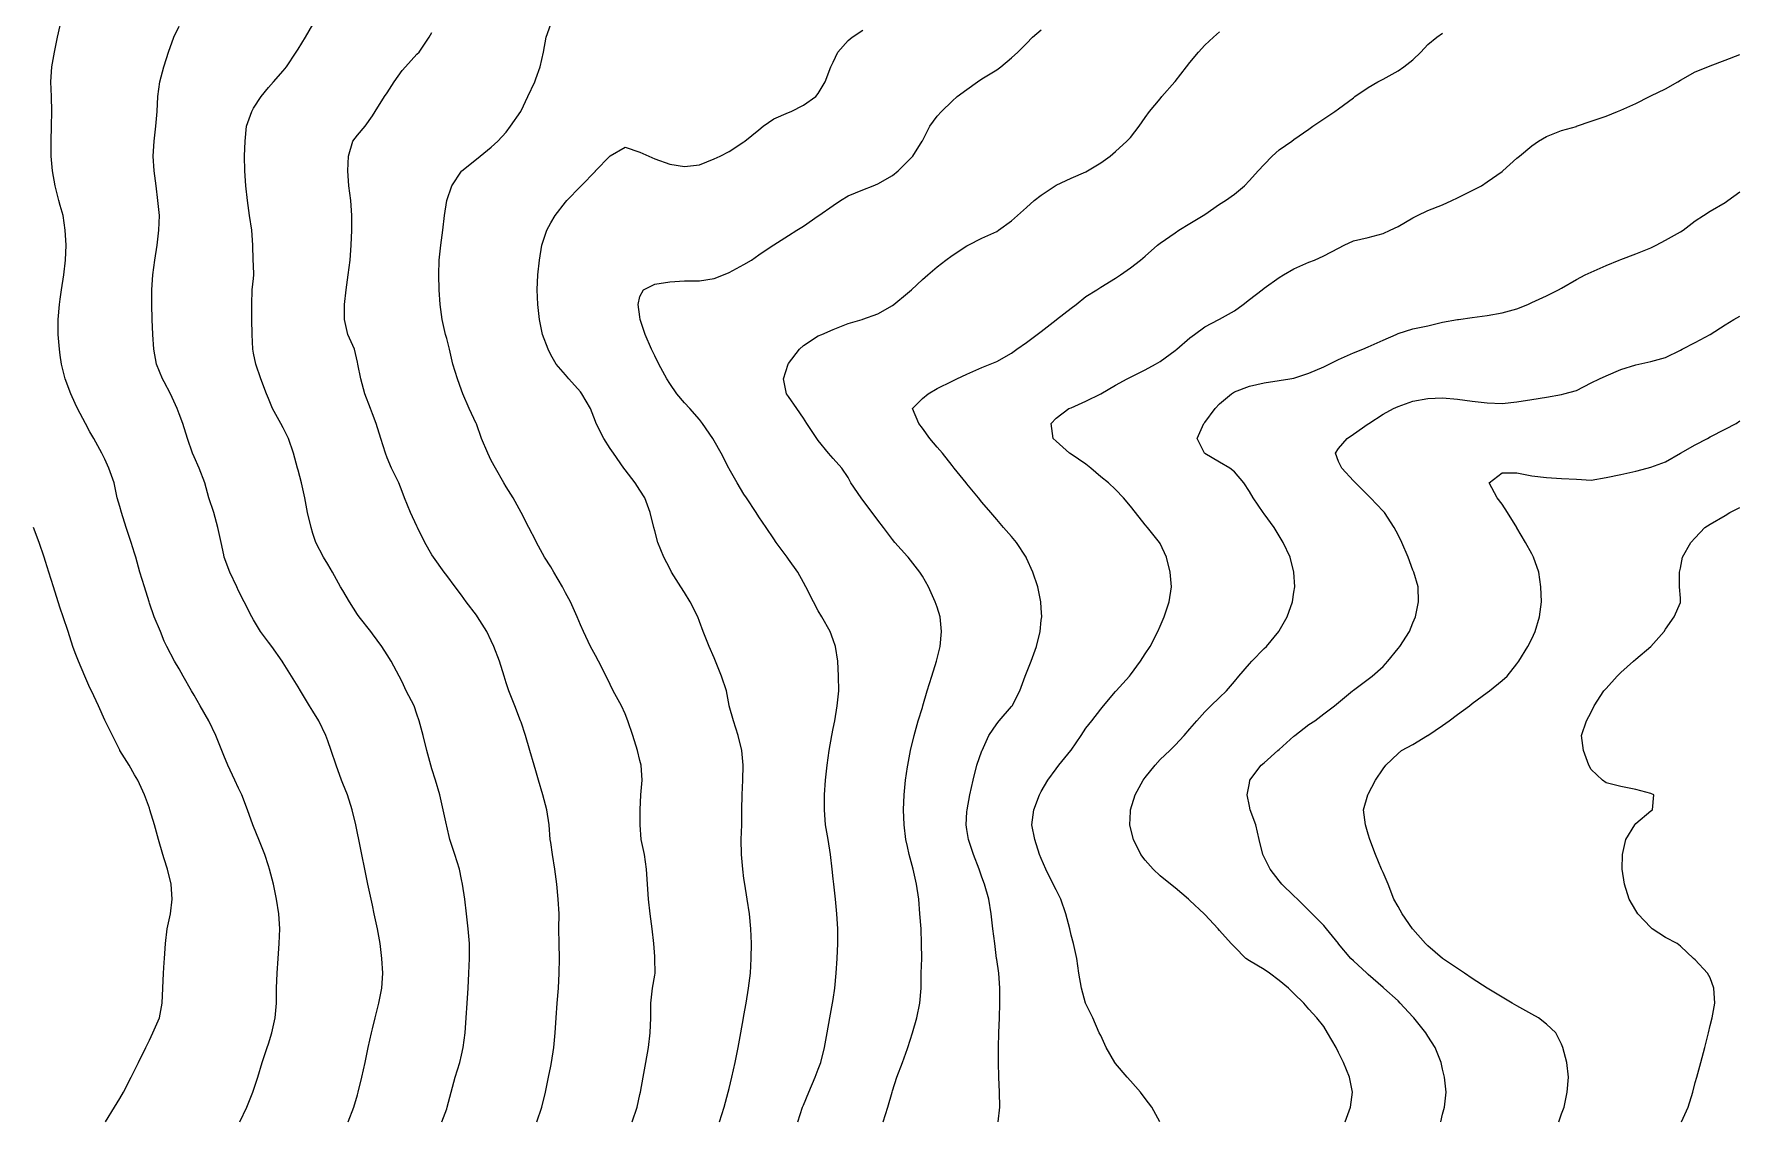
# Model space of a CAD drawing. Extents: x -729 to 771, y -779 to 721.
# Drawn here: x 393.4 to 770.9, y -778.8 to -538 of the extents above; entities that cross this region are included whole.
import ezdxf

# ---------------------------------------------------------------- set-up
doc = ezdxf.new("R2010")
doc.units = 0

msp = doc.modelspace()

# ---------------------------------------------------------------- linework, layer by layer
at = {"layer": 'CONTOURS'}
for points in [[(483.6221, -778.7962, 476.472), (484.6991, -775.8836, 476.472), (484.8123, -775.5067, 476.472), (485.6687, -772.2172, 476.472), (486.5866, -768.9278, 476.472), (487.602, -765.6383, 476.472), (487.9886, -764.0046, 476.472), (488.3515, -762.3488, 476.472), (488.7534, -759.0593, 476.472), (488.9963, -755.7699, 476.472), (489.2123, -752.4804, 476.472), (489.4436, -749.1909, 476.472), (489.6294, -745.9015, 476.472), (489.7584, -742.612, 476.472), (489.7221, -739.3225, 476.472), (489.4632, -736.033, 476.472), (489.0789, -732.7436, 476.472), (488.6892, -729.4541, 476.472), (488.199, -726.1646, 476.472), (487.9886, -725.1277, 476.472), (487.5041, -722.8751, 476.472), (486.4923, -719.5857, 476.472), (485.3699, -716.2962, 476.472), (484.6991, -713.3483, 476.472), (484.6251, -713.0067, 476.472), (483.9356, -709.7172, 476.472), (483.1516, -706.4278, 476.472), (482.2526, -703.1383, 476.472), (481.4097, -700.6439, 476.472), (481.1738, -699.8488, 476.472), (480.2771, -696.5593, 476.472), (479.4546, -693.2699, 476.472), (478.5968, -689.9804, 476.472), (478.1202, -688.5316, 476.472), (477.4882, -686.6909, 476.472), (475.7336, -683.4015, 476.472), (474.8307, -681.3854, 476.472), (474.1566, -680.112, 476.472), (472.4276, -676.8225, 476.472), (471.5412, -675.3884, 476.472), (470.3343, -673.533, 476.472), (468.2518, -670.7804, 476.472), (467.8886, -670.2436, 476.472), (465.3001, -666.9541, 476.472), (464.9623, -666.4591, 476.472), (463.1924, -663.6646, 476.472), (461.6728, -661.1657, 476.472), (461.1985, -660.3751, 476.472), (459.3946, -657.0857, 476.472), (458.3833, -655.3561, 476.472), (457.4446, -653.7962, 476.472), (455.7677, -650.5067, 476.472), (455.0939, -648.5751, 476.472), (454.6807, -647.2172, 476.472), (453.9213, -643.9278, 476.472), (453.2754, -640.6383, 476.472), (452.53, -637.3488, 476.472), (451.8044, -634.486, 476.472), (451.6905, -634.0593, 476.472), (450.8259, -630.7699, 476.472), (449.69, -627.4804, 476.472), (448.5149, -625.1693, 476.472), (447.9533, -624.1909, 476.472), (446.1778, -620.9015, 476.472), (445.2255, -618.6339, 476.472), (444.8244, -617.612, 476.472), (443.5878, -614.3225, 476.472), (442.465, -611.033, 476.472), (441.936, -608.5937, 476.472), (441.7655, -607.7436, 476.472), (441.6517, -604.4541, 476.472), (441.5793, -601.1646, 476.472), (441.5658, -597.8751, 476.472), (441.6751, -594.5857, 476.472), (441.936, -592.068, 476.472), (442.0101, -591.2962, 476.472), (441.936, -589.1661, 476.472), (441.8958, -588.0067, 476.472), (441.7983, -584.7172, 476.472), (441.5406, -581.4278, 476.472), (441.0767, -578.1383, 476.472), (440.5889, -574.8488, 476.472), (440.2632, -571.5593, 476.472), (439.9991, -568.2699, 476.472), (439.9291, -564.9804, 476.472), (440.0824, -561.6909, 476.472), (440.4189, -558.4015, 476.472), (441.5484, -555.112, 476.472), (441.936, -554.4005, 476.472), (443.6348, -551.8225, 476.472), (445.2255, -549.8228, 476.472), (446.3692, -548.533, 476.472), (448.5149, -546.1271, 476.472), (449.2116, -545.2436, 476.472), (451.4088, -541.9541, 476.472), (451.8044, -541.3077, 476.472), (453.4279, -538.6646, 476.472), (455.0939, -535.8867, 476.472)], [(525.7131, -778.7962, 456.472), (526.817, -775.5067, 456.472), (527.4623, -772.7297, 456.472), (527.5727, -772.2172, 456.472), (528.1519, -768.9278, 456.472), (528.7985, -765.6383, 456.472), (529.3537, -762.3488, 456.472), (529.7409, -759.0593, 456.472), (529.8552, -755.7699, 456.472), (529.8917, -752.4804, 456.472), (530.2732, -749.1909, 456.472), (530.7518, -746.2866, 456.472), (530.8059, -745.9015, 456.472), (530.7851, -742.612, 456.472), (530.7518, -742.17, 456.472), (530.5255, -739.3225, 456.472), (530.1558, -736.033, 456.472), (529.7403, -732.7436, 456.472), (529.37, -729.4541, 456.472), (529.1509, -726.1646, 456.472), (528.8894, -722.8751, 456.472), (528.434, -719.5857, 456.472), (527.7517, -716.2962, 456.472), (527.5044, -713.0067, 456.472), (527.4885, -709.7172, 456.472), (527.6929, -706.4278, 456.472), (527.9467, -703.1383, 456.472), (527.756, -699.8488, 456.472), (527.4623, -698.7579, 456.472), (526.8991, -696.5593, 456.472), (525.8768, -693.2699, 456.472), (524.7508, -689.9804, 456.472), (524.1728, -688.4597, 456.472), (523.3666, -686.6909, 456.472), (521.5459, -683.4015, 456.472), (520.8833, -681.9816, 456.472), (520.0015, -680.112, 456.472), (518.2975, -676.8225, 456.472), (517.5939, -675.582, 456.472), (516.536, -673.533, 456.472), (514.9787, -670.2436, 456.472), (514.3044, -668.7779, 456.472), (513.5874, -666.9541, 456.472), (512.0689, -663.6646, 456.472), (511.0149, -661.6772, 456.472), (510.2912, -660.3751, 456.472), (508.3967, -657.0857, 456.472), (507.7255, -655.9241, 456.472), (506.3081, -653.7962, 456.472), (504.5951, -650.5067, 456.472), (504.436, -650.2013, 456.472), (502.8745, -647.2172, 456.472), (501.1465, -643.9296, 456.472), (501.1456, -643.9278, 456.472), (499.3874, -640.6383, 456.472), (497.857, -638.2343, 456.472), (497.3641, -637.3488, 456.472), (495.5196, -634.0593, 456.472), (494.5676, -632.3513, 456.472), (493.7835, -630.7699, 456.472), (492.3821, -627.4804, 456.472), (491.2781, -624.2959, 456.472), (491.2392, -624.1909, 456.472), (489.7021, -620.9015, 456.472), (488.2887, -617.612, 456.472), (487.9886, -616.8148, 456.472), (487.0642, -614.3225, 456.472), (486.0692, -611.033, 456.472), (485.3304, -607.7436, 456.472), (484.6991, -605.3712, 456.472), (484.4484, -604.4541, 456.472), (483.7281, -601.1646, 456.472), (483.2517, -597.8751, 456.472), (483.0369, -594.5857, 456.472), (482.9707, -591.2962, 456.472), (483.0287, -588.0067, 456.472), (483.4271, -584.7172, 456.472), (483.8487, -581.4278, 456.472), (484.2398, -578.1383, 456.472), (484.6983, -574.8488, 456.472), (484.6991, -574.8456, 456.472), (485.8427, -571.5593, 456.472), (487.9886, -568.3459, 456.472), (488.0652, -568.2699, 456.472), (491.2781, -565.6407, 456.472), (492.1196, -564.9804, 456.472), (494.5676, -563.0288, 456.472), (495.9902, -561.6909, 456.472), (497.857, -559.6838, 456.472), (498.828, -558.4015, 456.472), (501.0741, -555.112, 456.472), (501.1465, -554.9973, 456.472), (502.6715, -551.8225, 456.472), (504.1846, -548.533, 456.472), (504.436, -547.8997, 456.472), (505.3531, -545.2436, 456.472), (506.081, -541.9541, 456.472), (506.705, -538.6646, 456.472), (507.7255, -535.7535, 456.472)], [(438.8872, -778.7962, 496.472), (440.4276, -775.5067, 496.472), (441.7794, -772.2172, 496.472), (441.936, -771.7469, 496.472), (442.8983, -768.9278, 496.472), (443.8677, -765.6383, 496.472), (444.9476, -762.3488, 496.472), (445.2255, -761.4825, 496.472), (446.0022, -759.0593, 496.472), (446.7501, -755.7699, 496.472), (447.0149, -752.4804, 496.472), (447.0429, -749.1909, 496.472), (447.1696, -745.9015, 496.472), (447.3736, -742.612, 496.472), (447.5945, -739.3225, 496.472), (447.7338, -736.033, 496.472), (447.5125, -732.7436, 496.472), (447.0378, -729.4541, 496.472), (446.3371, -726.1646, 496.472), (445.465, -722.8751, 496.472), (445.2255, -722.0889, 496.472), (444.4114, -719.5857, 496.472), (443.1, -716.2962, 496.472), (441.936, -713.4357, 496.472), (441.7741, -713.0067, 496.472), (440.6038, -709.7172, 496.472), (439.3494, -706.4278, 496.472), (438.6465, -704.9143, 496.472), (437.7768, -703.1383, 496.472), (436.223, -699.8488, 496.472), (435.357, -697.6778, 496.472), (434.9132, -696.5593, 496.472), (433.5902, -693.2699, 496.472), (432.0676, -690.0447, 496.472), (432.0395, -689.9804, 496.472), (430.1361, -686.6909, 496.472), (428.7781, -684.356, 496.472), (428.2246, -683.4015, 496.472), (426.3946, -680.112, 496.472), (425.4886, -678.5096, 496.472), (424.4794, -676.8225, 496.472), (422.7307, -673.533, 496.472), (422.1991, -672.3729, 496.472), (421.3373, -670.2436, 496.472), (419.9791, -666.9541, 496.472), (418.9097, -663.9506, 496.472), (418.8203, -663.6646, 496.472), (417.8329, -660.3751, 496.472), (416.7971, -657.0857, 496.472), (415.8848, -653.7962, 496.472), (415.6202, -652.8985, 496.472), (414.8702, -650.5067, 496.472), (413.7822, -647.2172, 496.472), (412.6951, -643.9278, 496.472), (412.3307, -642.5988, 496.472), (411.7751, -640.6383, 496.472), (411.1393, -637.3488, 496.472), (409.9475, -634.0593, 496.472), (409.0412, -632.0571, 496.472), (408.3942, -630.7699, 496.472), (406.5816, -627.4804, 496.472), (405.7518, -626.0125, 496.472), (404.7468, -624.1909, 496.472), (403.0164, -620.9015, 496.472), (402.4623, -619.738, 496.472), (401.4799, -617.612, 496.472), (400.24, -614.3225, 496.472), (399.4188, -611.033, 496.472), (399.1728, -609.0933, 496.472), (398.9979, -607.7436, 496.472), (398.6944, -604.4541, 496.472), (398.7169, -601.1646, 496.472), (399.0084, -597.8751, 496.472), (399.1728, -596.662, 496.472), (399.4435, -594.5857, 496.472), (399.933, -591.2962, 496.472), (400.3256, -588.0067, 496.472), (400.4521, -584.7172, 496.472), (400.2696, -581.4278, 496.472), (399.7868, -578.1383, 496.472), (399.1728, -575.942, 496.472), (398.8599, -574.8488, 496.472), (398.0474, -571.5593, 496.472), (397.4929, -568.2699, 496.472), (397.1834, -564.9804, 496.472), (397.1271, -561.6909, 496.472), (397.2618, -558.4015, 496.472), (397.3334, -555.112, 496.472), (397.2339, -551.8225, 496.472), (397.1021, -548.533, 496.472), (397.3086, -545.2436, 496.472), (397.8983, -541.9541, 496.472), (398.5887, -538.6646, 496.472), (399.1728, -536.0497, 496.472)], [(462.8666, -778.7962, 486.472), (464.1785, -775.5067, 486.472), (464.9623, -772.7867, 486.472), (465.1144, -772.2172, 486.472), (465.895, -768.9278, 486.472), (466.6369, -765.6383, 486.472), (467.3066, -762.3488, 486.472), (468.037, -759.0593, 486.472), (468.2518, -758.1867, 486.472), (468.868, -755.7699, 486.472), (469.6987, -752.4804, 486.472), (470.3482, -749.1909, 486.472), (470.5558, -745.9015, 486.472), (470.376, -742.612, 486.472), (469.9441, -739.3225, 486.472), (469.3982, -736.033, 486.472), (468.6633, -732.7436, 486.472), (468.2518, -730.8289, 486.472), (467.9533, -729.4541, 486.472), (467.2701, -726.1646, 486.472), (466.5709, -722.8751, 486.472), (465.8782, -719.5857, 486.472), (465.2513, -716.2962, 486.472), (464.9623, -714.8803, 486.472), (464.6189, -713.0067, 486.472), (463.7849, -709.7172, 486.472), (462.7152, -706.4278, 486.472), (461.6728, -703.8644, 486.472), (461.3861, -703.1383, 486.472), (460.218, -699.8488, 486.472), (459.1452, -696.5593, 486.472), (458.3833, -694.4041, 486.472), (457.9417, -693.2699, 486.472), (456.3638, -689.9804, 486.472), (455.0939, -687.8924, 486.472), (454.3481, -686.6909, 486.472), (452.3593, -683.4015, 486.472), (451.8044, -682.489, 486.472), (450.3569, -680.112, 486.472), (448.5149, -677.1895, 486.472), (448.2678, -676.8225, 486.472), (445.9701, -673.533, 486.472), (445.2255, -672.5615, 486.472), (443.4546, -670.2436, 486.472), (441.936, -667.6549, 486.472), (441.5616, -666.9541, 486.472), (439.896, -663.6646, 486.472), (438.6465, -661.2097, 486.472), (438.2505, -660.3751, 486.472), (436.6961, -657.0857, 486.472), (435.473, -653.7962, 486.472), (435.357, -653.2479, 486.472), (434.818, -650.5067, 486.472), (434.0796, -647.2172, 486.472), (433.1414, -643.9278, 486.472), (432.07, -640.6383, 486.472), (432.0676, -640.6294, 486.472), (431.135, -637.3488, 486.472), (429.933, -634.0593, 486.472), (428.7781, -631.5758, 486.472), (428.4574, -630.7699, 486.472), (427.3619, -627.4804, 486.472), (426.2652, -624.1909, 486.472), (425.4886, -622.0784, 486.472), (425.0664, -620.9015, 486.472), (423.5739, -617.612, 486.472), (422.1991, -614.9915, 486.472), (421.8144, -614.3225, 486.472), (420.4619, -611.033, 486.472), (419.852, -607.7436, 486.472), (419.6416, -604.4541, 486.472), (419.4797, -601.1646, 486.472), (419.4089, -597.8751, 486.472), (419.4706, -594.5857, 486.472), (419.6738, -591.2962, 486.472), (420.1311, -588.0067, 486.472), (420.6277, -584.7172, 486.472), (421.0051, -581.4278, 486.472), (421.126, -578.1383, 486.472), (420.793, -574.8488, 486.472), (420.3903, -571.5593, 486.472), (419.9803, -568.2699, 486.472), (419.7638, -564.9804, 486.472), (419.929, -561.6909, 486.472), (420.3145, -558.4015, 486.472), (420.5852, -555.112, 486.472), (420.803, -551.8225, 486.472), (421.2152, -548.533, 486.472), (422.1321, -545.2436, 486.472), (422.1991, -545.04, 486.472), (423.157, -541.9541, 486.472), (424.2719, -538.6646, 486.472), (425.4886, -536.2158, 486.472)], [(504.6585, -778.7962, 466.472), (505.7449, -775.5067, 466.472), (506.5717, -772.2172, 466.472), (507.1898, -768.9278, 466.472), (507.7255, -766.4458, 466.472), (507.8974, -765.6383, 466.472), (508.4137, -762.3488, 466.472), (508.7323, -759.0593, 466.472), (508.9371, -755.7699, 466.472), (509.1391, -752.4804, 466.472), (509.4286, -749.1909, 466.472), (509.6105, -745.9015, 466.472), (509.6354, -742.612, 466.472), (509.57, -739.3225, 466.472), (509.4976, -736.033, 466.472), (509.5783, -732.7436, 466.472), (509.3924, -729.4541, 466.472), (509.0501, -726.1646, 466.472), (508.5954, -722.8751, 466.472), (508.1149, -719.5857, 466.472), (507.7255, -716.9376, 466.472), (507.6295, -716.2962, 466.472), (507.4004, -713.0067, 466.472), (506.8272, -709.7172, 466.472), (505.9792, -706.4278, 466.472), (505.048, -703.1383, 466.472), (504.436, -701.1021, 466.472), (504.0646, -699.8488, 466.472), (503.088, -696.5593, 466.472), (502.1397, -693.2699, 466.472), (501.1465, -690.2832, 466.472), (501.0471, -689.9804, 466.472), (499.7575, -686.6909, 466.472), (498.4217, -683.4015, 466.472), (497.857, -681.6011, 466.472), (497.4071, -680.112, 466.472), (496.3753, -676.8225, 466.472), (495.111, -673.533, 466.472), (494.5676, -672.3242, 466.472), (493.59, -670.2436, 466.472), (491.5383, -666.9541, 466.472), (491.2781, -666.5921, 466.472), (489.0253, -663.6646, 466.472), (487.9886, -662.2083, 466.472), (486.5572, -660.3751, 466.472), (484.6991, -657.8646, 466.472), (484.1354, -657.0857, 466.472), (481.7733, -653.7962, 466.472), (481.4097, -653.2461, 466.472), (479.8562, -650.5067, 466.472), (478.2321, -647.2172, 466.472), (478.1202, -646.9534, 466.472), (476.6831, -643.9278, 466.472), (475.3787, -640.6383, 466.472), (474.8307, -639.2434, 466.472), (474.1105, -637.3488, 466.472), (472.4873, -634.0593, 466.472), (471.5412, -631.7672, 466.472), (471.1683, -630.7699, 466.472), (470.1287, -627.4804, 466.472), (469.1077, -624.1909, 466.472), (468.2518, -622.0302, 466.472), (467.8407, -620.9015, 466.472), (466.6142, -617.612, 466.472), (465.7284, -614.3225, 466.472), (465.0472, -611.033, 466.472), (464.9623, -610.6339, 466.472), (464.2701, -607.7436, 466.472), (462.8073, -604.4541, 466.472), (462.0832, -601.1646, 466.472), (462.0739, -597.8751, 466.472), (462.4606, -594.5857, 466.472), (462.9133, -591.2962, 466.472), (463.324, -588.0067, 466.472), (463.5558, -584.7172, 466.472), (463.683, -581.4278, 466.472), (463.6892, -578.1383, 466.472), (463.48, -574.8488, 466.472), (463.013, -571.5593, 466.472), (462.7945, -568.2699, 466.472), (462.9531, -564.9804, 466.472), (463.9498, -561.6909, 466.472), (464.9623, -560.3978, 466.472), (466.6745, -558.4015, 466.472), (468.2518, -556.0902, 466.472), (468.8831, -555.112, 466.472), (470.961, -551.8225, 466.472), (471.5412, -550.9985, 466.472), (473.0905, -548.533, 466.472), (474.8307, -546.0275, 466.472), (475.5743, -545.2436, 466.472), (478.1202, -542.4123, 466.472), (478.577, -541.9541, 466.472), (480.8038, -538.6646, 466.472), (481.4097, -537.6075, 466.472)], [(545.0876, -778.7962, 446.472), (546.0961, -775.5067, 446.472), (547.0002, -772.2172, 446.472), (547.1991, -771.3764, 446.472), (547.7729, -768.9278, 446.472), (548.5318, -765.6383, 446.472), (549.1866, -762.3488, 446.472), (549.8169, -759.0593, 446.472), (550.3963, -755.7699, 446.472), (550.4886, -755.2509, 446.472), (550.9326, -752.4804, 446.472), (551.5042, -749.1909, 446.472), (551.932, -745.9015, 446.472), (552.1054, -742.612, 446.472), (552.1291, -739.3225, 446.472), (552.0054, -736.033, 446.472), (551.684, -732.7436, 446.472), (551.1696, -729.4541, 446.472), (550.6533, -726.1646, 446.472), (550.4886, -724.8914, 446.472), (550.2084, -722.8751, 446.472), (549.9397, -719.5857, 446.472), (549.8606, -716.2962, 446.472), (550.0019, -713.0067, 446.472), (549.9958, -709.7172, 446.472), (550.0662, -706.4278, 446.472), (550.2436, -703.1383, 446.472), (550.3401, -699.8488, 446.472), (550.0376, -696.5593, 446.472), (549.2262, -693.2699, 446.472), (548.1752, -689.9804, 446.472), (547.2143, -686.6909, 446.472), (547.1991, -686.6155, 446.472), (546.5858, -683.4015, 446.472), (545.5025, -680.112, 446.472), (544.2115, -676.8225, 446.472), (543.9097, -676.1001, 446.472), (542.8008, -673.533, 446.472), (541.4296, -670.2436, 446.472), (540.6202, -668.0297, 446.472), (540.2455, -666.9541, 446.472), (538.6019, -663.6646, 446.472), (537.3307, -661.6049, 446.472), (536.5277, -660.3751, 446.472), (534.4745, -657.0857, 446.472), (534.0412, -656.294, 446.472), (532.756, -653.7962, 446.472), (531.4544, -650.5067, 446.472), (530.7518, -647.9363, 446.472), (530.5584, -647.2172, 446.472), (529.7279, -643.9278, 446.472), (528.5242, -640.6383, 446.472), (527.4623, -638.9828, 446.472), (526.4242, -637.3488, 446.472), (524.1728, -634.4259, 446.472), (523.911, -634.0593, 446.472), (521.6103, -630.7699, 446.472), (520.8833, -629.7406, 446.472), (519.4693, -627.4804, 446.472), (517.7546, -624.1909, 446.472), (517.5939, -623.774, 446.472), (516.502, -620.9015, 446.472), (514.5892, -617.612, 446.472), (514.3044, -617.2016, 446.472), (511.7318, -614.3225, 446.472), (511.0149, -613.404, 446.472), (508.9172, -611.033, 446.472), (507.7255, -608.9817, 446.472), (507.1272, -607.7436, 446.472), (505.924, -604.4541, 446.472), (505.2182, -601.1646, 446.472), (504.8306, -597.8751, 446.472), (504.7299, -594.5857, 446.472), (504.8613, -591.2962, 446.472), (505.2026, -588.0067, 446.472), (505.7311, -584.7172, 446.472), (506.8245, -581.4278, 446.472), (507.7255, -579.7674, 446.472), (508.7002, -578.1383, 446.472), (511.0149, -575.1743, 446.472), (511.2743, -574.8488, 446.472), (514.3044, -571.7458, 446.472), (514.4785, -571.5593, 446.472), (517.5939, -568.3295, 446.472), (517.66, -568.2699, 446.472), (520.8209, -564.9804, 446.472), (520.8833, -564.907, 446.472), (524.1728, -563.0286, 446.472), (527.4623, -564.1543, 446.472), (529.4518, -564.9804, 446.472), (530.7518, -565.5752, 446.472), (534.0412, -566.8128, 446.472), (537.3307, -567.3215, 446.472), (540.6202, -566.9009, 446.472), (543.9097, -565.5705, 446.472), (545.1984, -564.9804, 446.472), (547.1991, -564.0136, 446.472), (550.4886, -561.8426, 446.472), (550.6757, -561.6909, 446.472), (553.7781, -559.147, 446.472), (554.7068, -558.4015, 446.472), (557.0676, -556.7332, 446.472), (560.357, -555.3266, 446.472), (560.9034, -555.112, 446.472), (563.6465, -553.7226, 446.472), (566.3532, -551.8225, 446.472), (566.936, -551.1676, 446.472), (568.4181, -548.533, 446.472), (569.7346, -545.2436, 446.472), (570.2255, -544.2373, 446.472), (571.2254, -541.9541, 446.472), (573.5149, -539.4092, 446.472), (574.4451, -538.6646, 446.472), (576.8044, -537.1462, 446.472)], [(562.3726, -778.7962, 436.472), (563.4616, -775.5067, 436.472), (563.6465, -775.0783, 436.472), (564.8557, -772.2172, 436.472), (566.2659, -768.9278, 436.472), (566.936, -767.1371, 436.472), (567.464, -765.6383, 436.472), (568.3248, -762.3488, 436.472), (568.9178, -759.0593, 436.472), (569.4936, -755.7699, 436.472), (570.1017, -752.4804, 436.472), (570.2255, -751.7339, 436.472), (570.6092, -749.1909, 436.472), (570.9134, -745.9015, 436.472), (571.0857, -742.612, 436.472), (571.2222, -739.3225, 436.472), (571.2398, -736.033, 436.472), (571.0489, -732.7436, 436.472), (570.7263, -729.4541, 436.472), (570.341, -726.1646, 436.472), (570.2255, -725.0072, 436.472), (570.0145, -722.8751, 436.472), (569.6555, -719.5857, 436.472), (569.1165, -716.2962, 436.472), (568.5375, -713.0067, 436.472), (568.285, -709.7172, 436.472), (568.3031, -706.4278, 436.472), (568.5313, -703.1383, 436.472), (568.9074, -699.8488, 436.472), (569.3366, -696.5593, 436.472), (569.9228, -693.2699, 436.472), (570.2255, -691.7033, 436.472), (570.5697, -689.9804, 436.472), (571.1148, -686.6909, 436.472), (571.4542, -683.4015, 436.472), (571.4071, -680.112, 436.472), (571.2413, -676.8225, 436.472), (570.7162, -673.533, 436.472), (570.2255, -672.0666, 436.472), (569.5363, -670.2436, 436.472), (567.7431, -666.9541, 436.472), (566.936, -665.696, 436.472), (565.8631, -663.6646, 436.472), (564.2078, -660.3751, 436.472), (563.6465, -659.3745, 436.472), (562.3668, -657.0857, 436.472), (560.357, -654.1938, 436.472), (560.0262, -653.7962, 436.472), (557.6222, -650.5067, 436.472), (557.0676, -649.7093, 436.472), (555.3803, -647.2172, 436.472), (553.7781, -644.8571, 436.472), (553.1852, -643.9278, 436.472), (551.0273, -640.6383, 436.472), (550.4886, -639.8029, 436.472), (548.9932, -637.3488, 436.472), (547.1991, -634.2146, 436.472), (547.1149, -634.0593, 436.472), (545.4469, -630.7699, 436.472), (543.9097, -628.0061, 436.472), (543.5987, -627.4804, 436.472), (541.3178, -624.1909, 436.472), (540.6202, -623.2896, 436.472), (538.5188, -620.9015, 436.472), (537.3307, -619.5926, 436.472), (535.5968, -617.612, 436.472), (534.0412, -615.3633, 436.472), (533.3946, -614.3225, 436.472), (531.6425, -611.033, 436.472), (530.7518, -609.2299, 436.472), (530.0327, -607.7436, 436.472), (528.6276, -604.4541, 436.472), (527.5457, -601.1646, 436.472), (527.4623, -600.5691, 436.472), (527.0785, -597.8751, 436.472), (527.4623, -596.0871, 436.472), (528.2136, -594.5857, 436.472), (530.7518, -593.3427, 436.472), (534.0412, -592.805, 436.472), (537.3307, -592.639, 436.472), (540.6202, -592.6393, 436.472), (543.9097, -592.0809, 436.472), (545.9326, -591.2962, 436.472), (547.1991, -590.7401, 436.472), (550.4886, -588.9732, 436.472), (552.1425, -588.0067, 436.472), (553.7781, -586.8855, 436.472), (556.9416, -584.7172, 436.472), (557.0676, -584.6309, 436.472), (560.357, -582.5825, 436.472), (562.1852, -581.4278, 436.472), (563.6465, -580.5069, 436.472), (566.936, -578.2024, 436.472), (567.0231, -578.1383, 436.472), (570.2255, -575.9064, 436.472), (571.814, -574.8488, 436.472), (573.5149, -573.8043, 436.472), (576.8044, -572.4468, 436.472), (579.0898, -571.5593, 436.472), (580.0939, -571.1635, 436.472), (583.3833, -569.2866, 436.472), (584.6172, -568.2699, 436.472), (586.6728, -566.2238, 436.472), (587.8686, -564.9804, 436.472), (589.9369, -561.6909, 436.472), (589.9623, -561.6342, 436.472), (591.6047, -558.4015, 436.472), (593.2518, -556.1552, 436.472), (594.1803, -555.112, 436.472), (596.5412, -552.8593, 436.472), (597.666, -551.8225, 436.472), (599.8307, -550.285, 436.472), (602.1951, -548.533, 436.472), (603.1202, -547.8818, 436.472), (606.4097, -545.8666, 436.472), (607.2935, -545.2436, 436.472), (609.6991, -543.2364, 436.472), (611.0723, -541.9541, 436.472), (612.9886, -540.036, 436.472), (614.3486, -538.6646, 436.472), (616.2781, -537.0469, 436.472)], [(581.2647, -778.7962, 426.472), (582.3417, -775.5067, 426.472), (583.2885, -772.2172, 426.472), (583.3833, -771.9034, 426.472), (584.3118, -768.9278, 426.472), (585.5466, -765.6383, 426.472), (586.6728, -762.5457, 426.472), (586.7424, -762.3488, 426.472), (587.8123, -759.0593, 426.472), (588.7526, -755.7699, 426.472), (589.4036, -752.4804, 426.472), (589.6907, -749.1909, 426.472), (589.7222, -745.9015, 426.472), (589.8128, -742.612, 426.472), (589.8052, -739.3225, 426.472), (589.6736, -736.033, 426.472), (589.4329, -732.7436, 426.472), (589.1529, -729.4541, 426.472), (588.6359, -726.1646, 426.472), (587.8924, -722.8751, 426.472), (587.0573, -719.5857, 426.472), (586.6728, -717.8311, 426.472), (586.3206, -716.2962, 426.472), (585.9355, -713.0067, 426.472), (585.7808, -709.7172, 426.472), (585.9113, -706.4278, 426.472), (586.2617, -703.1383, 426.472), (586.6728, -700.1797, 426.472), (586.7179, -699.8488, 426.472), (587.3305, -696.5593, 426.472), (588.1413, -693.2699, 426.472), (589.067, -689.9804, 426.472), (589.9623, -687.097, 426.472), (590.088, -686.6909, 426.472), (591.0043, -683.4015, 426.472), (592.0376, -680.112, 426.472), (593.1033, -676.8225, 426.472), (593.2518, -676.2319, 426.472), (593.9154, -673.533, 426.472), (594.2016, -670.2436, 426.472), (593.912, -666.9541, 426.472), (593.2518, -664.8657, 426.472), (592.802, -663.6646, 426.472), (591.343, -660.3751, 426.472), (589.9623, -658.0001, 426.472), (589.39, -657.0857, 426.472), (586.7864, -653.7962, 426.472), (586.6728, -653.6685, 426.472), (583.8757, -650.5067, 426.472), (583.3833, -649.863, 426.472), (581.3874, -647.2172, 426.472), (580.0939, -645.5766, 426.472), (578.8515, -643.9278, 426.472), (576.8044, -641.1628, 426.472), (576.4027, -640.6383, 426.472), (574.1616, -637.3488, 426.472), (573.5149, -636.1604, 426.472), (572.1537, -634.0593, 426.472), (570.2255, -631.9433, 426.472), (569.1978, -630.7699, 426.472), (566.936, -627.9737, 426.472), (566.5902, -627.4804, 426.472), (564.4277, -624.1909, 426.472), (563.6465, -623.0322, 426.472), (562.1742, -620.9015, 426.472), (560.357, -618.2444, 426.472), (559.8816, -617.612, 426.472), (559.2007, -614.3225, 426.472), (560.2531, -611.033, 426.472), (560.357, -610.8874, 426.472), (562.7861, -607.7436, 426.472), (563.6465, -606.946, 426.472), (566.936, -604.8161, 426.472), (567.7313, -604.4541, 426.472), (570.2255, -603.3542, 426.472), (573.5149, -602.0897, 426.472), (576.6488, -601.1646, 426.472), (576.8044, -601.1136, 426.472), (580.0939, -599.9437, 426.472), (583.3833, -598.0428, 426.472), (583.6119, -597.8751, 426.472), (586.6728, -595.3301, 426.472), (587.5412, -594.5857, 426.472), (589.9623, -592.3297, 426.472), (591.195, -591.2962, 426.472), (593.2518, -589.5172, 426.472), (595.1883, -588.0067, 426.472), (596.5412, -587.0363, 426.472), (599.8307, -584.8886, 426.472), (600.1217, -584.7172, 426.472), (603.1202, -583.1394, 426.472), (606.4097, -581.6541, 426.472), (606.7831, -581.4278, 426.472), (609.6991, -579.2937, 426.472), (611.0402, -578.1383, 426.472), (612.9886, -576.3972, 426.472), (614.7392, -574.8488, 426.472), (616.2781, -573.67, 426.472), (619.3599, -571.5593, 426.472), (619.5676, -571.4164, 426.472), (622.857, -569.8654, 426.472), (626.1465, -568.4875, 426.472), (626.5379, -568.2699, 426.472), (629.436, -566.4516, 426.472), (631.5089, -564.9804, 426.472), (632.7255, -563.9478, 426.472), (635.2048, -561.6909, 426.472), (636.0149, -560.865, 426.472), (637.9212, -558.4015, 426.472), (639.3044, -556.4755, 426.472), (640.2461, -555.112, 426.472), (642.5939, -552.2981, 426.472), (642.9876, -551.8225, 426.472), (645.8121, -548.533, 426.472), (645.8833, -548.4466, 426.472), (648.4063, -545.2436, 426.472), (649.1728, -544.3067, 426.472), (651.0548, -541.9541, 426.472), (652.4623, -540.4051, 426.472), (654.3689, -538.6646, 426.472), (655.7518, -537.5154, 426.472)], [(606.7732, -778.7962, 416.472), (607.1055, -775.5067, 416.472), (607.0235, -772.2172, 416.472), (606.8679, -768.9278, 416.472), (606.7892, -765.6383, 416.472), (606.8249, -762.3488, 416.472), (606.9118, -759.0593, 416.472), (607.0033, -755.7699, 416.472), (607.1048, -752.4804, 416.472), (607.1399, -749.1909, 416.472), (606.904, -745.9015, 416.472), (606.4097, -742.8775, 416.472), (606.3696, -742.612, 416.472), (605.9664, -739.3225, 416.472), (605.5858, -736.033, 416.472), (605.1569, -732.7436, 416.472), (604.6602, -729.4541, 416.472), (603.6833, -726.1646, 416.472), (603.1202, -724.5869, 416.472), (602.5118, -722.8751, 416.472), (601.312, -719.5857, 416.472), (600.1983, -716.2962, 416.472), (599.8307, -714.0528, 416.472), (599.6351, -713.0067, 416.472), (599.8307, -710.1465, 416.472), (599.8582, -709.7172, 416.472), (600.4451, -706.4278, 416.472), (601.1828, -703.1383, 416.472), (601.9828, -699.8488, 416.472), (603.1202, -696.6798, 416.472), (603.1683, -696.5593, 416.472), (604.7076, -693.2699, 416.472), (606.4097, -690.6864, 416.472), (606.9844, -689.9804, 416.472), (609.6991, -686.8393, 416.472), (609.807, -686.6909, 416.472), (611.5445, -683.4015, 416.472), (612.7405, -680.112, 416.472), (612.9886, -679.3671, 416.472), (614.0443, -676.8225, 416.472), (615.2204, -673.533, 416.472), (616.0082, -670.2436, 416.472), (616.2781, -667.7139, 416.472), (616.3713, -666.9541, 416.472), (616.2781, -665.0421, 416.472), (616.2128, -663.6646, 416.472), (615.5372, -660.3751, 416.472), (614.4335, -657.0857, 416.472), (612.9886, -653.9865, 416.472), (612.9063, -653.7962, 416.472), (610.7872, -650.5067, 416.472), (609.6991, -649.2203, 416.472), (607.9334, -647.2172, 416.472), (606.4097, -645.4407, 416.472), (605.1118, -643.9278, 416.472), (603.1202, -641.5827, 416.472), (602.3888, -640.6383, 416.472), (599.8307, -637.5763, 416.472), (599.6522, -637.3488, 416.472), (597.034, -634.0593, 416.472), (596.5412, -633.4679, 416.472), (594.3839, -630.7699, 416.472), (593.2518, -629.397, 416.472), (591.65, -627.4804, 416.472), (589.9623, -625.1915, 416.472), (589.1584, -624.1909, 416.472), (587.7833, -620.9015, 416.472), (589.9623, -618.6784, 416.472), (591.2211, -617.612, 416.472), (593.2518, -616.429, 416.472), (596.5412, -614.8151, 416.472), (597.62, -614.3225, 416.472), (599.8307, -613.2768, 416.472), (603.1202, -611.8028, 416.472), (604.9981, -611.033, 416.472), (606.4097, -610.4305, 416.472), (609.6991, -608.5904, 416.472), (610.86, -607.7436, 416.472), (612.9886, -606.2323, 416.472), (615.3365, -604.4541, 416.472), (616.2781, -603.8283, 416.472), (619.5676, -601.2205, 416.472), (619.6363, -601.1646, 416.472), (622.857, -598.6786, 416.472), (624.0181, -597.8751, 416.472), (626.1465, -596.0884, 416.472), (628.548, -594.5857, 416.472), (629.436, -594.0012, 416.472), (632.7255, -592.0321, 416.472), (633.8447, -591.2962, 416.472), (636.0149, -589.767, 416.472), (638.2275, -588.0067, 416.472), (639.3044, -587.1303, 416.472), (642.0072, -584.7172, 416.472), (642.5939, -584.2752, 416.472), (645.8833, -581.966, 416.472), (646.7471, -581.4278, 416.472), (649.1728, -579.9253, 416.472), (652.1174, -578.1383, 416.472), (652.4623, -577.9092, 416.472), (655.7518, -575.6572, 416.472), (657.0699, -574.8488, 416.472), (659.0412, -573.4263, 416.472), (661.2625, -571.5593, 416.472), (662.3307, -570.4189, 416.472), (664.261, -568.2699, 416.472), (665.6202, -566.8428, 416.472), (667.3838, -564.9804, 416.472), (668.9097, -563.6104, 416.472), (671.7257, -561.6909, 416.472), (672.1991, -561.3474, 416.472), (675.4886, -559.0067, 416.472), (676.3649, -558.4015, 416.472), (678.7781, -556.742, 416.472), (681.2506, -555.112, 416.472), (682.0676, -554.533, 416.472), (685.357, -552.0866, 416.472), (685.6885, -551.8225, 416.472), (688.6465, -549.8019, 416.472), (690.772, -548.533, 416.472), (691.936, -547.9644, 416.472), (695.2255, -546.1287, 416.472), (696.4809, -545.2436, 416.472), (698.5149, -543.7081, 416.472), (700.2528, -541.9541, 416.472), (701.8044, -540.2838, 416.472), (703.8446, -538.6646, 416.472), (705.0939, -537.772, 416.472)], [(642.4808, -778.7962, 406.472), (640.7797, -775.5067, 406.472), (639.3044, -773.5838, 406.472), (638.2581, -772.2172, 406.472), (636.0149, -769.6756, 406.472), (635.3221, -768.9278, 406.472), (632.7255, -765.8407, 406.472), (632.5601, -765.6383, 406.472), (630.6651, -762.3488, 406.472), (629.436, -759.6978, 406.472), (629.1248, -759.0593, 406.472), (627.7089, -755.7699, 406.472), (626.1465, -752.6517, 406.472), (626.0841, -752.4804, 406.472), (625.1623, -749.1909, 406.472), (624.6225, -745.9015, 406.472), (624.1406, -742.612, 406.472), (623.38, -739.3225, 406.472), (622.857, -737.4257, 406.472), (622.5779, -736.033, 406.472), (621.7362, -732.7436, 406.472), (620.5948, -729.4541, 406.472), (619.5676, -727.4059, 406.472), (618.9309, -726.1646, 406.472), (617.2718, -722.8751, 406.472), (616.2781, -720.5234, 406.472), (615.8778, -719.5857, 406.472), (614.8247, -716.2962, 406.472), (614.1834, -713.0067, 406.472), (614.6447, -709.7172, 406.472), (615.8766, -706.4278, 406.472), (616.2781, -705.6899, 406.472), (617.7296, -703.1383, 406.472), (619.5676, -700.6535, 406.472), (620.1643, -699.8488, 406.472), (622.8266, -696.5593, 406.472), (622.857, -696.5187, 406.472), (625.1181, -693.2699, 406.472), (626.1465, -691.6462, 406.472), (627.4301, -689.9804, 406.472), (629.436, -687.4058, 406.472), (630.0444, -686.6909, 406.472), (632.7255, -683.5063, 406.472), (632.8171, -683.4015, 406.472), (635.8156, -680.112, 406.472), (636.0149, -679.8379, 406.472), (638.2553, -676.8225, 406.472), (639.3044, -675.2075, 406.472), (640.348, -673.533, 406.472), (642.1085, -670.2436, 406.472), (642.5939, -669.0464, 406.472), (643.4895, -666.9541, 406.472), (644.6123, -663.6646, 406.472), (645.0701, -660.3751, 406.472), (644.8292, -657.0857, 406.472), (643.9782, -653.7962, 406.472), (642.5939, -650.7828, 406.472), (642.4424, -650.5067, 406.472), (639.8156, -647.2172, 406.472), (639.3044, -646.595, 406.472), (637.1325, -643.9278, 406.472), (636.0149, -642.4839, 406.472), (634.5074, -640.6383, 406.472), (632.7255, -638.8307, 406.472), (631.1607, -637.3488, 406.472), (629.436, -635.9782, 406.472), (627.2559, -634.0593, 406.472), (626.1465, -633.1958, 406.472), (622.857, -630.9959, 406.472), (622.5191, -630.7699, 406.472), (619.5676, -628.1357, 406.472), (618.884, -627.4804, 406.472), (618.4301, -624.1909, 406.472), (619.5676, -623.041, 406.472), (622.3762, -620.9015, 406.472), (622.857, -620.7117, 406.472), (626.1465, -619.2715, 406.472), (629.436, -617.6253, 406.472), (629.4631, -617.612, 406.472), (632.7255, -615.6892, 406.472), (635.2497, -614.3225, 406.472), (636.0149, -613.9003, 406.472), (639.3044, -612.2752, 406.472), (641.5651, -611.033, 406.472), (642.5939, -610.4449, 406.472), (645.8833, -608.0282, 406.472), (646.2595, -607.7436, 406.472), (649.1728, -605.2351, 406.472), (650.222, -604.4541, 406.472), (652.4623, -602.8146, 406.472), (655.5749, -601.1646, 406.472), (655.7518, -601.0716, 406.472), (659.0412, -599.2239, 406.472), (660.9235, -597.8751, 406.472), (662.3307, -596.7741, 406.472), (665.1485, -594.5857, 406.472), (665.6202, -594.195, 406.472), (668.9097, -591.8784, 406.472), (669.8608, -591.2962, 406.472), (672.1991, -589.9528, 406.472), (675.4886, -588.4591, 406.472), (676.7577, -588.0067, 406.472), (678.7781, -587.0999, 406.472), (682.0676, -585.3708, 406.472), (683.2921, -584.7172, 406.472), (685.357, -583.7578, 406.472), (688.6465, -583.0081, 406.472), (691.936, -582.1152, 406.472), (693.4706, -581.4278, 406.472), (695.2255, -580.5723, 406.472), (698.5149, -578.6859, 406.472), (699.5496, -578.1383, 406.472), (701.8044, -577.0016, 406.472), (705.0939, -575.7689, 406.472), (707.1394, -574.8488, 406.472), (708.3833, -574.2141, 406.472), (711.6728, -572.6013, 406.472), (713.7366, -571.5593, 406.472), (714.9623, -570.6969, 406.472), (718.2518, -568.3741, 406.472), (718.3982, -568.2699, 406.472), (721.5412, -565.4773, 406.472), (722.0964, -564.9804, 406.472), (724.8307, -562.7477, 406.472), (726.3482, -561.6909, 406.472), (728.1202, -560.6529, 406.472), (731.4097, -559.3194, 406.472), (734.6991, -558.4223, 406.472), (734.7541, -558.4015, 406.472), (737.9886, -557.2875, 406.472), (741.2781, -556.1208, 406.472), (743.7823, -555.112, 406.472), (744.5676, -554.8221, 406.472), (747.857, -553.349, 406.472), (750.8481, -551.8225, 406.472), (751.1465, -551.6719, 406.472), (754.436, -550.0976, 406.472), (757.1278, -548.533, 406.472), (757.7255, -548.1536, 406.472), (761.0149, -546.3432, 406.472), (763.7593, -545.2436, 406.472), (764.3044, -545.0021, 406.472), (767.5939, -543.7244, 406.472), (770.8833, -542.5053, 406.472)], [(683.5073, -778.7962, 396.472), (684.7243, -775.5067, 396.472), (685.1304, -772.2172, 396.472), (684.4604, -768.9278, 396.472), (683.1976, -765.6383, 396.472), (682.0676, -763.4007, 396.472), (681.542, -762.3488, 396.472), (679.6566, -759.0593, 396.472), (678.7781, -757.6887, 396.472), (677.2755, -755.7699, 396.472), (675.4886, -753.8645, 396.472), (674.3727, -752.4804, 396.472), (672.1991, -750.3875, 396.472), (671.015, -749.1909, 396.472), (668.9097, -747.4707, 396.472), (666.7665, -745.9015, 396.472), (665.6202, -745.0913, 396.472), (662.3307, -743.1121, 396.472), (661.544, -742.612, 396.472), (659.0412, -740.0775, 396.472), (658.3218, -739.3225, 396.472), (655.7518, -736.4194, 396.472), (655.4238, -736.033, 396.472), (652.4623, -732.9178, 396.472), (652.2941, -732.7436, 396.472), (649.1728, -729.7626, 396.472), (648.8403, -729.4541, 396.472), (645.8833, -726.9624, 396.472), (644.8613, -726.1646, 396.472), (642.5939, -724.3358, 396.472), (641.0197, -722.8751, 396.472), (639.3044, -720.851, 396.472), (638.3249, -719.5857, 396.472), (636.6865, -716.2962, 396.472), (636.0149, -713.6856, 396.472), (635.8594, -713.0067, 396.472), (636.0149, -710.0849, 396.472), (636.0333, -709.7172, 396.472), (637.0634, -706.4278, 396.472), (638.8441, -703.1383, 396.472), (639.3044, -702.5231, 396.472), (641.453, -699.8488, 396.472), (642.5939, -698.5686, 396.472), (644.7133, -696.5593, 396.472), (645.8833, -695.3841, 396.472), (647.9072, -693.2699, 396.472), (649.1728, -691.7662, 396.472), (650.6977, -689.9804, 396.472), (652.4623, -688.0423, 396.472), (653.8234, -686.6909, 396.472), (655.7518, -684.8281, 396.472), (657.2373, -683.4015, 396.472), (659.0412, -681.3052, 396.472), (660.0133, -680.112, 396.472), (662.3307, -677.3721, 396.472), (662.8824, -676.8225, 396.472), (665.6202, -674.0222, 396.472), (666.1263, -673.533, 396.472), (668.8394, -670.2436, 396.472), (668.9097, -670.1224, 396.472), (670.6586, -666.9541, 396.472), (671.8663, -663.6646, 396.472), (672.1991, -661.5438, 396.472), (672.3624, -660.3751, 396.472), (672.201, -657.0857, 396.472), (672.1991, -657.0778, 396.472), (671.3488, -653.7962, 396.472), (669.8047, -650.5067, 396.472), (668.9097, -649.0288, 396.472), (667.7913, -647.2172, 396.472), (665.6202, -644.2216, 396.472), (665.4111, -643.9278, 396.472), (663.187, -640.6383, 396.472), (662.3307, -639.2606, 396.472), (661.0692, -637.3488, 396.472), (659.0412, -634.9051, 396.472), (658.008, -634.0593, 396.472), (655.7518, -632.7517, 396.472), (652.4623, -630.8366, 396.472), (652.3659, -630.7699, 396.472), (650.7869, -627.4804, 396.472), (652.2235, -624.1909, 396.472), (652.4623, -623.9367, 396.472), (654.7426, -620.9015, 396.472), (655.7518, -619.8514, 396.472), (658.3915, -617.612, 396.472), (659.0412, -617.2124, 396.472), (662.3307, -615.9428, 396.472), (665.6202, -615.1573, 396.472), (668.9097, -614.7023, 396.472), (671.3202, -614.3225, 396.472), (672.1991, -614.1663, 396.472), (675.4886, -613.0608, 396.472), (678.7781, -611.6201, 396.472), (679.9641, -611.033, 396.472), (682.0676, -610.0272, 396.472), (685.357, -608.5501, 396.472), (687.4218, -607.7436, 396.472), (688.6465, -607.228, 396.472), (691.936, -605.7101, 396.472), (694.8366, -604.4541, 396.472), (695.2255, -604.2894, 396.472), (698.5149, -603.252, 396.472), (701.8044, -602.5425, 396.472), (705.0939, -601.7443, 396.472), (708.3833, -601.2006, 396.472), (708.6326, -601.1646, 396.472), (711.6728, -600.7096, 396.472), (714.9623, -600.2557, 396.472), (718.2518, -599.6928, 396.472), (721.5412, -598.8337, 396.472), (723.9333, -597.8751, 396.472), (724.8307, -597.4327, 396.472), (728.1202, -595.9058, 396.472), (730.7648, -594.5857, 396.472), (731.4097, -594.2472, 396.472), (734.6991, -592.2863, 396.472), (736.6292, -591.2962, 396.472), (737.9886, -590.6606, 396.472), (741.2781, -589.202, 396.472), (744.1473, -588.0067, 396.472), (744.5676, -587.8572, 396.472), (747.857, -586.6667, 396.472), (751.1465, -585.3225, 396.472), (752.3238, -584.7172, 396.472), (754.436, -583.5721, 396.472), (757.7255, -581.7887, 396.472), (758.3472, -581.4278, 396.472), (761.0149, -579.302, 396.472), (762.8508, -578.1383, 396.472), (764.3044, -577.1637, 396.472), (767.5939, -575.266, 396.472), (768.2283, -574.8488, 396.472), (770.8833, -572.9388, 396.472)], [(704.6884, -778.7962, 386.472), (705.0939, -777.0871, 386.472), (705.5075, -775.5067, 386.472), (705.856, -772.2172, 386.472), (705.5192, -768.9278, 386.472), (705.0939, -767.1496, 386.472), (704.7537, -765.6383, 386.472), (703.4576, -762.3488, 386.472), (701.8044, -759.8172, 386.472), (701.3633, -759.0593, 386.472), (698.7428, -755.7699, 386.472), (698.5149, -755.5295, 386.472), (695.7176, -752.4804, 386.472), (695.2255, -752.0209, 386.472), (692.0965, -749.1909, 386.472), (691.936, -749.0511, 386.472), (688.6465, -746.1835, 386.472), (688.3197, -745.9015, 386.472), (685.357, -743.1454, 386.472), (684.769, -742.612, 386.472), (682.0676, -739.3518, 386.472), (682.0451, -739.3225, 386.472), (679.4007, -736.033, 386.472), (678.7781, -735.3391, 386.472), (676.218, -732.7436, 386.472), (675.4886, -732.0217, 386.472), (672.9535, -729.4541, 386.472), (672.1991, -728.7425, 386.472), (669.5304, -726.1646, 386.472), (668.9097, -725.4036, 386.472), (666.9204, -722.8751, 386.472), (665.6202, -720.1958, 386.472), (665.3238, -719.5857, 386.472), (664.4773, -716.2962, 386.472), (663.7923, -713.0067, 386.472), (662.485, -709.7172, 386.472), (662.3307, -708.9253, 386.472), (661.8272, -706.4278, 386.472), (662.3307, -703.7763, 386.472), (662.4688, -703.1383, 386.472), (664.9534, -699.8488, 386.472), (665.6202, -699.2857, 386.472), (668.6516, -696.5593, 386.472), (668.9097, -696.3532, 386.472), (672.1991, -693.3988, 386.472), (672.3618, -693.2699, 386.472), (675.4886, -690.853, 386.472), (676.815, -689.9804, 386.472), (678.7781, -688.4764, 386.472), (681.1766, -686.6909, 386.472), (682.0676, -685.9346, 386.472), (685.1317, -683.4015, 386.472), (685.357, -683.2196, 386.472), (688.6465, -680.7751, 386.472), (689.4888, -680.112, 386.472), (691.936, -677.9805, 386.472), (692.9712, -676.8225, 386.472), (695.2255, -673.9679, 386.472), (695.602, -673.533, 386.472), (697.7359, -670.2436, 386.472), (698.5149, -668.3003, 386.472), (699.0591, -666.9541, 386.472), (699.7878, -663.6646, 386.472), (699.7138, -660.3751, 386.472), (698.7042, -657.0857, 386.472), (698.5149, -656.6494, 386.472), (697.4761, -653.7962, 386.472), (696.0748, -650.5067, 386.472), (695.2255, -648.8419, 386.472), (694.3798, -647.2172, 386.472), (692.224, -643.9278, 386.472), (691.936, -643.6073, 386.472), (689.1678, -640.6383, 386.472), (688.6465, -640.1383, 386.472), (685.8177, -637.3488, 386.472), (685.357, -636.8639, 386.472), (682.7574, -634.0593, 386.472), (682.0676, -632.5682, 386.472), (681.3681, -630.7699, 386.472), (682.0676, -629.697, 386.472), (683.9777, -627.4804, 386.472), (685.357, -626.5339, 386.472), (688.6465, -624.2561, 386.472), (688.7335, -624.1909, 386.472), (691.936, -622.1394, 386.472), (694.2485, -620.9015, 386.472), (695.2255, -620.413, 386.472), (698.5149, -619.2503, 386.472), (701.8044, -618.6687, 386.472), (705.0939, -618.5376, 386.472), (708.3833, -618.7884, 386.472), (711.6728, -619.2187, 386.472), (714.9623, -619.6206, 386.472), (718.2518, -619.7564, 386.472), (721.5412, -619.3687, 386.472), (724.8307, -618.8532, 386.472), (728.1202, -618.333, 386.472), (731.4097, -617.7359, 386.472), (731.9042, -617.612, 386.472), (734.6991, -616.8537, 386.472), (737.9886, -615.2051, 386.472), (739.7816, -614.3225, 386.472), (741.2781, -613.6517, 386.472), (744.5676, -612.2235, 386.472), (747.857, -611.175, 386.472), (748.5433, -611.033, 386.472), (751.1465, -610.4975, 386.472), (754.436, -609.581, 386.472), (757.7255, -607.9521, 386.472), (758.136, -607.7436, 386.472), (761.0149, -606.2667, 386.472), (764.3044, -604.4589, 386.472), (764.3122, -604.4541, 386.472), (767.5939, -602.3378, 386.472), (769.5621, -601.1646, 386.472), (770.8833, -600.4059, 386.472)], [(730.817, -778.7962, 376.472), (731.4097, -777.0437, 376.472), (731.96, -775.5067, 376.472), (732.6709, -772.2172, 376.472), (732.9565, -768.9278, 376.472), (732.6137, -765.6383, 376.472), (731.7171, -762.3488, 376.472), (731.4097, -761.611, 376.472), (730.1206, -759.0593, 376.472), (728.1202, -757.1289, 376.472), (726.3076, -755.7699, 376.472), (724.8307, -754.9223, 376.472), (721.5412, -753.097, 376.472), (720.5166, -752.4804, 376.472), (718.2518, -751.1511, 376.472), (714.9623, -749.2032, 376.472), (714.9426, -749.1909, 376.472), (711.6728, -747.0631, 376.472), (709.9725, -745.9015, 376.472), (708.3833, -744.8688, 376.472), (705.0939, -742.6472, 376.472), (705.0451, -742.612, 376.472), (701.8044, -739.8106, 376.472), (701.319, -739.3225, 376.472), (698.5149, -736.1456, 376.472), (698.4228, -736.033, 376.472), (696.1167, -732.7436, 376.472), (695.2255, -731.1439, 376.472), (694.2644, -729.4541, 376.472), (693.0312, -726.1646, 376.472), (691.936, -723.5686, 376.472), (691.5797, -722.8751, 376.472), (690.213, -719.5857, 376.472), (689.0085, -716.2962, 376.472), (688.6465, -715.0736, 376.472), (688.0369, -713.0067, 376.472), (687.596, -709.7172, 376.472), (688.55, -706.4278, 376.472), (688.6465, -706.2718, 376.472), (690.2314, -703.1383, 376.472), (691.936, -700.6632, 376.472), (692.5068, -699.8488, 376.472), (695.2255, -697.2169, 376.472), (696.0163, -696.5593, 376.472), (698.5149, -695.2533, 376.472), (701.7396, -693.2699, 376.472), (701.8044, -693.2305, 376.472), (705.0939, -691.0199, 376.472), (706.5604, -689.9804, 376.472), (708.3833, -688.5919, 376.472), (711.0238, -686.6909, 376.472), (711.6728, -686.1827, 376.472), (714.9623, -683.7755, 376.472), (715.5022, -683.4015, 376.472), (718.2518, -681.0698, 376.472), (719.3988, -680.112, 376.472), (721.5412, -677.3889, 376.472), (721.955, -676.8225, 376.472), (723.9751, -673.533, 376.472), (724.8307, -671.8331, 376.472), (725.5509, -670.2436, 376.472), (726.5737, -666.9541, 376.472), (726.9953, -663.6646, 376.472), (726.8424, -660.3751, 376.472), (726.3906, -657.0857, 376.472), (725.2323, -653.7962, 376.472), (724.8307, -653.0085, 376.472), (723.4669, -650.5067, 376.472), (721.5412, -647.2808, 376.472), (721.5054, -647.2172, 376.472), (719.4695, -643.9278, 376.472), (718.2518, -642.0178, 376.472), (717.1439, -640.6383, 376.472), (715.4018, -637.3488, 376.472), (718.2518, -635.1053, 376.472), (721.5412, -635.1037, 376.472), (724.8307, -635.7586, 376.472), (728.1202, -636.1147, 376.472), (731.4097, -636.3553, 376.472), (734.6991, -636.5436, 376.472), (737.9886, -636.7304, 376.472), (741.2781, -636.1322, 376.472), (744.5676, -635.4441, 376.472), (747.857, -634.7114, 376.472), (750.3569, -634.0593, 376.472), (751.1465, -633.8433, 376.472), (754.436, -632.6888, 376.472), (757.7185, -630.7699, 376.472), (757.7255, -630.7663, 376.472), (761.0149, -628.9228, 376.472), (763.7071, -627.4804, 376.472), (764.3044, -627.147, 376.472), (767.5939, -625.4194, 376.472), (770.0276, -624.1909, 376.472), (770.8833, -623.6241, 376.472)], [(757.9694, -778.7962, 366.472), (759.4084, -775.5067, 366.472), (760.4604, -772.2172, 366.472), (761.0149, -770.0616, 366.472), (761.3399, -768.9278, 366.472), (762.2666, -765.6383, 366.472), (763.1396, -762.3488, 366.472), (763.9017, -759.0593, 366.472), (764.3044, -757.4212, 366.472), (764.7653, -755.7699, 366.472), (765.3137, -752.4804, 366.472), (765.112, -749.1909, 366.472), (764.3044, -746.936, 366.472), (763.7467, -745.9015, 366.472), (761.0149, -742.9408, 366.472), (760.6335, -742.612, 366.472), (757.7255, -739.8715, 366.472), (756.9788, -739.3225, 366.472), (754.436, -737.9668, 366.472), (751.4867, -736.033, 366.472), (751.1465, -735.7551, 366.472), (748.2671, -732.7436, 366.472), (747.857, -732.0191, 366.472), (746.3726, -729.4541, 366.472), (745.3324, -726.1646, 366.472), (744.8253, -722.8751, 366.472), (744.9372, -719.5857, 366.472), (745.612, -716.2962, 366.472), (747.638, -713.0067, 366.472), (747.857, -712.7312, 366.472), (751.1465, -709.9416, 366.472), (751.5355, -709.7172, 366.472), (751.8727, -706.4278, 366.472), (751.1465, -706.1078, 366.472), (747.857, -705.2273, 366.472), (744.5676, -704.5773, 366.472), (741.2781, -703.7199, 366.472), (740.4888, -703.1383, 366.472), (737.9886, -700.8083, 366.472), (737.4904, -699.8488, 366.472), (736.2876, -696.5593, 366.472), (735.8042, -693.2699, 366.472), (736.9102, -689.9804, 366.472), (737.9886, -688.0591, 366.472), (738.6068, -686.6909, 366.472), (740.7802, -683.4015, 366.472), (741.2781, -682.8199, 366.472), (743.7446, -680.112, 366.472), (744.5676, -679.322, 366.472), (747.3403, -676.8225, 366.472), (747.857, -676.3436, 366.472), (751.1465, -673.5338, 366.472), (751.1474, -673.533, 366.472), (754.1384, -670.2436, 366.472), (754.436, -669.7272, 366.472), (756.3562, -666.9541, 366.472), (757.7255, -663.7808, 366.472), (757.7748, -663.6646, 366.472), (757.7255, -662.8541, 366.472), (757.5118, -660.3751, 366.472), (757.5174, -657.0857, 366.472), (757.7255, -656.1931, 366.472), (758.1807, -653.7962, 366.472), (759.9987, -650.5067, 366.472), (761.0149, -649.4864, 366.472), (763.1223, -647.2172, 366.472), (764.3044, -646.4908, 366.472), (767.5939, -644.5364, 366.472), (768.6365, -643.9278, 366.472), (770.8833, -642.7802, 366.472)], [(409.1802, -778.7962, 506.472), (411.1963, -775.5067, 506.472), (412.3307, -773.6537, 506.472), (413.1818, -772.2172, 506.472), (414.8727, -768.9278, 506.472), (415.6202, -767.4048, 506.472), (416.517, -765.6383, 506.472), (418.1081, -762.3488, 506.472), (418.9097, -760.7361, 506.472), (419.6925, -759.0593, 506.472), (421.1312, -755.7699, 506.472), (421.7617, -752.4804, 506.472), (421.8631, -749.1909, 506.472), (422.0512, -745.9015, 506.472), (422.1991, -743.5321, 506.472), (422.2591, -742.612, 506.472), (422.4929, -739.3225, 506.472), (422.8374, -736.033, 506.472), (423.5377, -732.7436, 506.472), (423.9079, -729.4541, 506.472), (423.6907, -726.1646, 506.472), (422.91, -722.8751, 506.472), (422.1991, -720.5667, 506.472), (421.9039, -719.5857, 506.472), (420.9495, -716.2962, 506.472), (420.0423, -713.0067, 506.472), (419.0333, -709.7172, 506.472), (418.9097, -709.3606, 506.472), (417.804, -706.4278, 506.472), (416.3483, -703.1383, 506.472), (415.6202, -701.9297, 506.472), (414.4491, -699.8488, 506.472), (412.3597, -696.5593, 506.472), (412.3307, -696.5128, 506.472), (410.7553, -693.2699, 506.472), (409.0772, -689.9804, 506.472), (409.0412, -689.8967, 506.472), (407.6426, -686.6909, 506.472), (406.0922, -683.4015, 506.472), (405.7518, -682.697, 506.472), (404.5865, -680.112, 506.472), (403.1867, -676.8225, 506.472), (402.4623, -674.9873, 506.472), (401.9486, -673.533, 506.472), (400.9212, -670.2436, 506.472), (399.826, -666.9541, 506.472), (399.1728, -665.0457, 506.472), (398.7357, -663.6646, 506.472), (397.65, -660.3751, 506.472), (396.6202, -657.0857, 506.472), (395.8833, -654.7198, 506.472), (395.6077, -653.7962, 506.472), (394.5422, -650.5067, 506.472), (393.2653, -647.2172, 506.472)]]:
    msp.add_polyline3d(points, dxfattribs=at)

doc.saveas('drawing.dxf')
